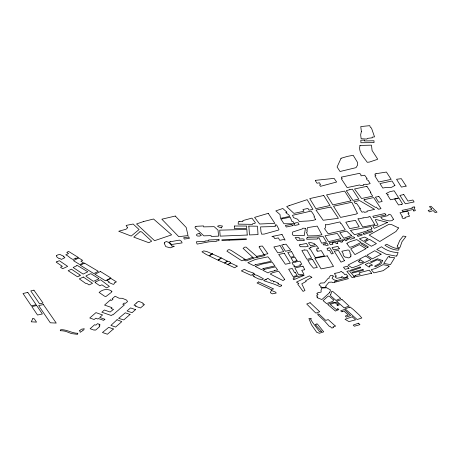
<?xml version="1.0" encoding="UTF-8"?>
<svg xmlns="http://www.w3.org/2000/svg" width="460" height="460" viewBox="0 0 460 460"><rect width="100%" height="100%" fill="white"/><g stroke="black" fill="none" stroke-linecap="round" stroke-linejoin="round"><path stroke-width="0.69" d="M253.615 258.094L243.081 248.348L244.703 247.152L246.065 247.106L256.628 256.387L264.454 254.633L265.046 255.547L253.615 258.094L245.91 260.952L243.76 259.934M245.025 259.331L241.88 260.826L226.929 251.177L228.131 249.826L229.505 249.694L231.133 250.372L245.841 259.842L252.718 257.261M239.781 221.547L238.361 221.622L238.153 224.135L252.643 224.353L252.661 223.675L254.915 223.37L255.375 222.697L251.907 218.115L242.845 220.587L242.851 221.68L239.786 221.559M256.628 256.387L257.197 257.255M350.296 256.295L350.296 257.025L349.497 257.652L348.191 257.893L346.11 257.117L345.264 257.272L343.511 255.76L343.114 254.639L343.344 254.029L341.832 251.258L347.697 250.016L348.985 250.188L350.152 252.402L349.887 253.08L351.175 254.932L350.531 255.053L351.124 256.139L350.296 256.295M413.758 210.404L413.701 211.088L415.38 210.559L414.04 207.713L414.839 207.448L414.437 206.776L411.93 207.38L412.476 208.15L402.028 210.352L402.891 211.68L413.327 209.461L413.758 210.404M219 239.579L218.989 240.666L216.298 240.931L216.315 241.322L209.047 241.805L197.139 244.111A20.251 11.293 -0.9 0 1 196.512 241.753L205.102 241.391L205.074 241.034L208.765 240.706L208.696 239.976L219 239.579M359.979 145.44C358.173 152.3 363.699 157.199 367.27 162.299L369.397 162.07L377.603 159.327L377.493 158.78L372.077 150.5L371.49 145.153L359.979 145.44M234.565 225.998L234.537 228.683L246.658 228.453L246.732 226.073L234.565 225.998M79.701 330.688L80.207 332.315L82.213 331.022L82.685 330.09L83.674 330.194L84.243 328.71L81.38 329.245L79.701 330.688M325.599 224.721L325.542 227.757L324.536 228.666L328.175 233.772L345.299 229.925L341.349 223.617L340.63 223.675L340.003 221.927L327.204 224.75L325.599 224.721M248.82 226.09L249.487 234.922L258.025 234.611L257.479 226.216L248.82 226.09M329.785 292.479L321.908 299.535L317.498 297.844L317.785 297.574L316.71 296.941L317.572 296.32L316.664 295.699L318.124 294.268L316.704 293.796L318.199 292.422L319.016 292.64L321.166 292.054L321.017 290.369L321.787 288.063L326.646 287.776L330.452 289.88L329.785 292.479M306.958 230.063L307.176 232.099L306.475 232.231L307.953 235.934L316.946 235.721L321.891 234.755L317.204 226.096L307.504 227.614L306.958 230.063M399.136 248.71L398.573 250.159C393.553 250.142 388.982 248.009 384.934 245.22L386.762 244.248C390.655 246.336 394.519 248.716 399.136 248.71M330.711 294.618L330.608 295.481L331.102 296.171L335.949 300.426L340.751 298.419L332.609 291.318L331.769 291.272L330.711 294.618M431.555 208.869L431.468 209.564L428.145 210.473L429.502 211.899L433.153 210.565L435.062 212.526L437 212.198L430.899 206.224L429.427 206.643L431.555 208.869M275.212 224.986L275.31 226.538L260.59 226.901L260.941 231.512L261.619 234.18L264.195 234.088L278.467 230.103L278.961 229.471L276.609 224.928L275.212 224.986M98.699 278.53L98.635 278.95L93.834 281.181L93.098 281.146L85.997 276.282L86.072 275.868L90.355 273.798L91.097 273.815L98.699 278.53M305.411 228.292L304.227 235.652L293.164 235.388L292.261 234.059L292.623 232.047L302.329 228.907L302.778 228.229L305.411 228.292M397.469 245.876L397.072 247.215L400.01 247.417L402.023 241.672L405.979 236.503L403.109 236.066L399.734 240.482L397.469 245.876M77.78 333.293L77.59 334.339L71.495 333.598L65.906 331.418A14.03 7.826 -0.9 0 0 60.806 330.723L60.248 330.717L60.611 329.682C66.66 329.343 71.8 333.264 77.78 333.293M95.209 282.118L95.128 282.526L99.906 285.809L101.901 284.803L106.519 287.862L109.376 286.419L100.803 279.904L100.073 279.858L95.209 282.118M361.376 131.48L360.663 134.768L361.123 138.724L366.942 139.075L367.218 138.397L372.387 137.804L372.111 137.155L374.538 136.879L371.479 128.052L370.363 127.34L369.765 125.66L360.766 126.575L361.376 131.48M271.371 290.398L270.33 292.698L272.412 293.848L276.236 293.031L275.678 292.209L271.371 290.398M127.316 227.372L127.109 228.419L125.931 229.264L118.726 231.248L131.192 236.06L139.087 229.54L133.124 224.026L126.132 225.423L127.316 227.372M333.471 299.937L332.936 301.329L326.531 303.56L323.115 300.65L327.669 296.545L329.038 295.987L333.471 299.937M281.646 285.211L281.434 285.936L279.812 286.551L274.712 284.349L263.661 280.635L265.196 279.611L266.214 279.893L265.897 279.553L267.835 278.271L271.624 281.066L272.63 280.577L273.844 281.658L273.711 282.037L274.413 281.399L278.507 283.262L277.771 283.929L278.311 283.751L279.007 284.464L281.646 285.211M396.842 255.656L396.664 256.243L385.952 254.196L376.746 249.487L381.489 246.75C386.268 250.43 392.104 252.436 398.118 252.528L396.842 255.656M307.498 237.343L307.297 237.935L306.711 237.958L306.762 239.234L317.285 239.016L317.613 238.102L319.102 238.067L321.609 243.179L326.462 242.121L322.92 236.198L318.383 237.015L307.498 237.343M382.622 260.619L380.978 263.919L375.492 266.846L374.595 266.202L379.684 263.505L381.053 261.263L377.142 259.808L371.358 262.574L370.403 261.953L377.625 258.767L382.622 260.619M221.697 227.389L221.507 227.941L217.678 226.556L217.942 225.952L219.633 225.618L222.473 226.05L221.697 227.389M393.484 219.23L392 220.668L389.12 220.949L382.611 219.345L380.771 217.35L387.717 215.677L389.045 214.251L390.827 214.889L393.484 219.23M341.044 158.274L337.088 166.997L340.043 171.499L356.011 167.653L357.644 164.99L357.564 162.455L353.171 155.279L347.455 156.388L341.044 158.274M315.629 180.337L315.583 181.113L317.015 183.235L319.459 182.746L320.545 184.69L319.562 184.914L320.465 186.334L336.645 182.016L334.069 178.376L315.629 180.337M111.883 291.301L111.354 292.376L105.857 296.55L104.454 296.136L99.096 292.416C102.758 289.328 107.858 288.202 111.883 291.301M32.827 318.613L31.245 321.81L36.535 322.115L34.281 318.82L32.827 318.613M56.643 255.628L56.384 256.134L57.132 257.249L59.19 258.698L59.783 258.428L61.347 259.411L64.906 257.686L63.526 256.617L63.992 256.387L59.869 254.455L57.592 254.938L56.643 255.628M388.073 194.683L387.699 195.368L390.477 199.778L397.474 198.294L398.44 197.438L394.145 190.785L389.902 191.67L386.118 193.522L388.073 194.683M294.262 224.06L293.825 224.819L295.061 225.388L299.086 224.555L298.304 222.864L297.108 222.628L295.469 222.876L294.262 224.06M371.916 228.534L371.358 229.482L367.609 230.207L367.977 230.581L354.505 234.79L350.422 230.397L370.783 226.584L371.916 228.534M389.631 256.829L389.442 257.14L394.674 257.744L390.465 264.615L383.749 263.436L388.315 256.599L389.631 256.829M333 276.73L332.022 278.219L333.764 279.76L335.558 280.215L334.328 282.141L334.633 282.382L332.632 282.67L331.901 282.089L328.975 282.25L325.513 286.35L326.238 286.931L325.853 287.385L321.132 287.638L320.626 287.23L321.172 286.586L318.998 284.849L320.488 283.09L324.311 282.883L328.158 278.329L329.239 278.214L329.026 277.443L330.636 275.402L332.425 275.304L333.442 276.109L333 276.73M114.81 282.704L113.723 284.355L112.332 284.021L108.416 282.25L109.181 281.865L106.904 280.456L110.889 278.444L116.403 281.859L114.81 282.704M398.538 227.941L396.008 231.478L379.782 241.523L369.127 235.048L389.074 224.221L391.621 224.589L398.538 227.941M366.988 178.457L366.557 179.043L367.201 180.032L368.178 180.326L370.156 183.62L366.528 184.552L366.01 184.172L363.228 184.765L363.509 185.196L361.336 185.656L359.559 184.96L347.122 187.605L341.32 178.733L342.223 178.543L341.303 177.14L359.49 173.328L360.755 174.311L361.025 175.841L364.665 175.231L366.988 178.457M402.27 216.355L401.839 216.907L402.92 218.58L405.375 218.115L404.903 217.425L409.578 216.16L407.951 213.601L408.969 213.388L407.554 211.134L399.999 212.744L402.27 216.355M336.519 280.629L335.294 282.13L348.358 278.645L347.432 277.552L336.519 280.629M99.964 324.944L99.055 325.979L99.734 326.531L95.628 330.125L94.72 329.814L94.294 330.194L90.12 328.733L94.616 324.725L95.852 325.151L97.549 323.65L99.452 324.311L99.084 324.634L99.964 324.944M110.377 299.949L104.558 305.089L111.924 307.642L111.101 308.528L113.528 309.373L110.107 312.018L104.351 310.005L101.844 312.214L111.349 315.537L112.401 314.617L112.901 314.933L117.162 311.144A32.309 18.02 -0.9 0 0 119.422 309.16L124.453 304.842L122.797 304.267L124.171 303.059L125.252 303.433L127.564 301.599L126.609 300.104L122.348 298.304L119.111 298.235L115.126 296.217L112.113 298.856L113.01 299.172L111.625 300.38L110.377 299.949M218.46 259.923L218.178 260.228L206.224 254.46L201.957 251.815L203.74 250.901L206.833 251.545L221.346 257.979L218.178 260.228L224.543 263.045L227.389 261.188L221.266 257.945L218.46 259.923M347.041 243.219L346.794 243.489L349.594 247.336L352.544 246.612L361.175 242.443L356.753 239.585L349.905 241.724L347.041 243.219M117.058 319.734L110.9 325.416L115.632 327.054L121.785 321.661L117.058 319.734M357.311 213.193L356.419 214.032L340.584 217.407L333.523 206.23L351.82 202.256L357.311 213.193M334.949 273.338L334.581 273.683L335.231 274.965L336.473 276.167L335.07 276.552L335.11 276.908L336.789 278.323L341.918 277.282L341.573 276.834L342.292 276.638L343.108 277.558L344.666 277.719L346.972 277.041L346.708 276.604L347.921 276.253L346.156 274.16L344.62 274.557L343.321 272.619L342.683 272.768L341.383 271.285L339.192 272.481L334.949 273.338M136.367 303.059L134.044 305.164L135.964 305.837L135.527 306.222L140.455 307.976L144.486 304.566L142.726 304.043L143.439 303.589L141.956 302.559L138.46 301.311L136.367 303.059M139.961 231.748L133.756 237.13L148.827 242.713L151.668 241.195L141.599 231.863L139.961 231.748M104.863 319.263L103.615 320.355L98.44 318.556L97.894 319.027L95.887 318.205L94.122 319.504L89.775 317.992L95.95 312.627L102.557 314.968L99.693 317.463L104.863 319.263M135.527 309.643L132.037 312.708L127.052 310.971L130.548 307.912L135.527 309.643M113.407 328.998L107.416 334.236L102.453 332.499L108.692 327.353L113.407 328.998M130.048 314.45L123.797 319.901L118.605 318.36L125.315 312.8L130.048 314.45M381.098 254.219L372.358 258.871L366.856 255.283L374.722 250.711L381.098 254.219M259.888 246.272L259.037 246.928L263.983 254.558L267.887 253.742L262.367 246.025L259.888 246.272M388.487 266.823L383.168 270.675L373.888 272.878L371.249 269.681L375.63 268.45L382.979 264.695L387.625 265.495L389.384 266.214L388.487 266.823M195.983 226.337L195.023 227.062L195.224 227.907L203.878 235.853L211.1 235.606L211.174 236.428L218.58 236.152L218.028 230.144L214.153 226.665L203.561 226.883L203.487 225.917L195.983 226.337M164.686 242.897L164.203 243.236L165.784 246.623L170.206 247.819L174.363 246.318L171.384 245.893L171.264 244.973L168.555 242.276L166.278 241.54L164.611 242.403L164.686 242.897M230.546 262.827L227.936 264.632L224.583 263.051L227.447 261.148L229.609 261.728L230.546 262.827M337.611 304.865L337.053 305.25L337.519 305.647L339.267 304.853C336.346 300.368 331.51 302.916 327.716 304.474L335.455 311.058L338.847 309.568L337.818 308.597L337.145 308.85L337.479 309.413L336.524 309.718L330.337 304.612L331.01 304.215A21.229 11.839 -0.9 0 1 333.345 303.347L334.305 302.927L335.512 303.054L337.611 304.865M237.222 266.098L234.675 267.783L227.936 264.632L230.483 262.947L237.222 266.098M254.276 274.539L252.643 275.62L254.219 276.356L253.811 276.621L258.342 278.817L259.423 279.243L259.825 278.973L261.849 279.916L263.482 278.835L257.335 275.431L254.276 274.539M212.428 253.799L209.265 255.708L212.428 253.799M258.652 281.928L257.048 282.992L271.038 289.541L273.619 288.938L258.652 281.928M254.138 273.355L251.097 275.35L241.35 270.9L244.433 269.267C247.342 271.549 250.844 271.9 254.138 273.355M56.879 261.74L56.195 262.165L62.376 266.369L60.49 267.237L62.635 268.703L67.677 266.38L59.346 260.711L56.879 261.74M255.34 264.724L253.753 265.696L247.825 262.683L255.334 259.469L267.979 256.824L271.446 261.176L255.34 264.724M284.757 279.484L283.021 280.548L270.215 274.039L272.481 272.717L278.639 271.193L284.757 279.484M369.817 265.799L369.242 266.15L370.001 266.8L368.983 267.041L365.183 264.523L368.816 262.821L372.588 265.219L369.817 265.799M264.356 269.347L262.844 270.267L268.013 272.901L269.537 271.986L274.833 270.733L274.568 270.365L277.685 270.06L275.413 266.84L264.356 269.347M367.678 247.394L367.287 247.624L361.065 243.788L362.313 243.185L368.454 246.962L367.678 247.394M366.131 239.781L363.394 241.333L359.398 238.757L364.682 237.107L368.017 238.763L366.131 239.781M311.828 277.265L305.515 280.916L306.21 281.399L301.783 283.837L304.968 290.496L303.054 291.387L297.695 284.061L298.822 283.458L296.424 282.147L309.402 275.879L311.828 277.265M394.91 185.426L391.586 187.318L385.675 187.502L382.835 188.059L379.914 183.569L392.012 180.993L394.91 185.426M263.35 268.508L261.401 269.589L255.191 266.386L262.022 264.057L272.067 262.056L274.873 265.92L263.35 268.508M366.827 240.77L364.516 242.046L371.352 246.267L376.429 243.605L369.501 239.321L366.827 240.77M363.785 233.249L363.153 233.594L363.986 234.445L372.692 231.518L371.686 230.73L363.785 233.249M387.458 222.444L374.279 228.407L372.87 226.021L378.022 225.043L375.233 219.845L375.975 219.466L387.458 222.444M365.999 248.693L354.924 254.616L350.721 248.843L359.392 244.611L365.999 248.693M316.238 324.11L315.267 324.628L321.764 331.551L319.677 331.786L312.587 322.443L310.558 319.188L311.385 318.832L310.902 318.377L308.913 318.504L311.454 324.731L316.704 332.292L319.372 333.264L323.708 331.832L317.308 323.926L316.238 324.11M289.156 205.637L286.683 206.603L293.917 213.377L303.922 211.266L302.927 209.513L307.941 208.437L309.068 210.157L312.921 209.329L307.148 199.651L289.156 205.637M365.55 255.967L359.427 259.164L364.642 262.574L370.996 259.52L365.55 255.967M359.933 260.716L358.328 261.55L360.387 262.861L362.031 262.05L363.607 263.051L358.185 265.679L351.986 267.846L348.001 265.086L358.311 259.739L359.933 260.716M84.537 263.126L80.333 265.265L93.84 273.596L98.313 271.32L84.537 263.126M75.641 258.175L73.1 259.463C70.15 258.577 68.655 255.909 65.78 254.817L68.563 253.546L66.775 252.367L68.609 251.442L78.177 257.37L76.055 258.439L75.641 258.175M78.746 257.974L73.456 260.653L79.873 264.609L83.467 262.792L80.914 261.217L82.61 260.36L78.746 257.974M100.412 271.498L94.921 274.263L105.409 280.761L110.894 277.989L100.412 271.498M76.412 265.845L73.129 267.507L83.128 274.091L87.814 271.779L77.28 265.449L76.412 265.845M364.705 199.565L363.866 199.991L364.452 200.663L375.452 207.368L376.522 207.144L377.603 208.8L378.166 208.685L378.557 209.3L380.995 208.633L373.635 197.564L364.705 199.565M79.062 275.988L77.493 276.776L68.143 270.721L71.472 269.186L80.546 275.362L79.062 275.988M401.62 204.378L398.498 204.97L394.663 199.077L398.992 198.156L402.569 204.027L401.62 204.378M358.949 234.726L357.173 235.589L358.064 236.423L362.348 234.951L361.451 234.123L358.949 234.726M83.312 277.041L79.281 278.892L85.698 283.429L86.877 283.452L89.044 284.93L92.535 283.325L83.312 277.041M342.688 311.42L341.786 311.834L340.67 310.805L344.402 309.522L350.583 315.56L346.265 317.141L345.345 316.043L348.277 315.037L343.999 311.075L342.688 311.42M340.808 238.654L328.515 241.672L325.001 235.79L337.278 233.444L340.808 238.654M286.844 212.112L285.723 212.6L288.817 214.912L289.748 216.355L280.427 218.362L280.031 214.55L275.816 210.898L282.802 208.495L286.844 212.112M315.733 219.581C310.552 221.45 304.761 220.863 299.351 221.547L297.62 219.224L293.612 217.689L292.457 215.314L311.161 211.077L313.478 214.4L314.571 216.7L313.933 216.838L315.733 219.581M406.151 186.105L401.419 187.105L396.554 179.279L401.31 178.664L406.151 186.105M303.979 275.425L293.681 279.743L293.118 278.812L294.262 278.587L293.583 277.46L296.481 276.563C299.04 276.719 301.3 274.867 303.979 275.425M344.454 260.699L340.998 262.137L334.236 251.223L338.41 250.418L344.454 260.699M341.993 299.5L336.616 301.162L344.155 307.872L349.111 306.078L341.993 299.5M328.072 248.124L327.054 248.538L327.767 250.338L329.509 250.349L331.447 253.92L333.281 253.569L330.079 248.164L329.613 247.79L328.072 248.124M376.004 173.713L374.831 174.167L375.889 175.708L374.888 175.921L378.695 182.016L391.178 179.365L386.406 172.046L376.004 173.713M310.103 302.714L306.716 304.008L314.565 311.903L315.928 313.082L319.74 311.776L310.103 302.714M385.848 214.918L373.652 217.73L372.859 216.234L384.951 213.515L385.848 214.918M363.078 217.896L359.335 218.885L358.829 218.494L357.903 218.764L362.721 226.964L374.814 224.641L369.932 216.447L368.909 216.522L368.949 217.045L363.078 217.896M349.491 307.234L345.063 308.804L357.155 319.522L361.819 318.009L359.306 315.031L353.274 309.476L350.163 307.056L349.491 307.234M358.524 323.213L353.228 325.07L354.355 326.221L359.933 324.645L358.524 323.213M143.376 221.593L136.54 223.957L154.566 240.695L171.637 234.859L153.525 219.006L143.376 221.593M351.584 235.572L343.821 238.228L339.808 232.656L346.627 231.11L351.584 235.572M352.268 316.808L345.029 319.292L348.916 321.592L355.563 319.861L352.268 316.808M360.03 267.024L350.37 270.308L351.118 271.009L360.778 267.72L360.03 267.024M335.357 326.048L333.011 326.841L333.695 327.474L331.861 328.078L329.912 326.243L329.354 326.433L324.398 320.861L317.912 314.847L317.728 313.772L319.7 314.709L325.743 320.413L328.216 319.591L335.357 326.048M199.151 233.439L197.202 234.082A2.191 1.219 -0.9 0 0 197.455 235.986L199.335 236.124L201.284 235.474L199.151 233.439M354.603 237.918L350.244 239.361L348.835 237.941L352.435 236.808L353.424 236.877L354.603 237.918M349.841 189.664L346.288 190.664L352.947 200.428L358.817 199.123L352.337 189.146L349.841 189.664M347.858 238.251L344.224 239.395L345.609 240.839L346.972 240.396L346.483 239.821L348.72 239.108L347.858 238.251M316.652 245.784L310.58 247.267L310.931 247.75L308.901 248.233L310.793 249.964L315.365 257.629L324.432 255.881L321.293 250.602L317.342 251.367L316.762 250.401L317.302 250.292L316.365 248.923L318.705 248.429L316.652 245.784M342.418 241.851L340.981 242.311L340.285 241.281L337.968 241.793L337.398 240.948L343.189 239.671L343.758 240.517L341.809 240.948L342.418 241.851M371.674 273.257L354.413 277.035L353.832 276.184L355.453 275.827L355.189 275.396L360.088 274.327L359.059 272.832L369.219 270.204L371.674 273.257M170.378 241.742L169.194 242.098L171.511 244.507L182.102 242.903L181.51 241.299L179.463 240.108L170.378 241.742M268.249 213.336L254.587 217.379L259.624 224.014L274.873 223.359L268.249 213.336M354.499 276.972L352.13 277.627L346.84 271.365L349.209 270.721L354.499 276.972M348.956 268.324L345.213 269.324L343.476 267.254L347.208 266.242L348.956 268.324M325.128 244.737L323.811 245.077L323.064 244.093L327.1 243.208L328.273 245.168L326.071 245.479L325.128 244.737M362.969 269.457L352.015 272.257L352.607 273.004L363.555 270.204L362.969 269.457M360.266 208.575L359.662 208.725L362.043 212.198L363.969 211.726L364.435 212.33L365.493 212.163L367.27 211.761L367.017 211.1L374.624 209.392L359.536 200.548L354.039 201.704L355.258 203.498L356.46 203.239L360.266 208.575M337.772 243.282L336.237 243.662L335.409 242.437L333.81 242.788L333.19 241.868L336.358 241.149L337.772 243.282M300.006 244.737L299.23 244.927L300.282 246.709L305.768 246.767L308.246 246.318L306.532 243.438L300.006 244.737M315.249 244.68L310.655 245.778L308.43 242.771L310.816 242.604L314.237 243.535L315.249 244.68M349.019 221.478L345.788 222.232L349.675 228.631L359.168 226.814L355.465 220.374L349.019 221.478M175.277 216.045L161.851 219.196L178.739 236.664L188.036 235.606L186.173 227.441L175.277 216.045M293.026 225.578L286.275 227.027L285.373 225.469L291.709 224.353L293.026 225.578M302.962 266.179L294.883 267.921L298.488 274.585L303.945 274.292L301.737 270.302L304.779 269.709L302.962 266.179M282.768 218.701L280.939 219.127L283.981 223.738L292.031 223.79L294.279 223.347L292.922 221.478L292.06 221.674L290.18 217.149L282.768 218.701M304.365 249.975L301.875 250.545L306.716 258.968L307.09 259.29L311.604 258.284L307.027 250.177L304.365 249.975M323.748 195.477L309.729 198.588L315.859 208.644L329.987 205.516L323.748 195.477M350.917 200.876L332.839 204.89L326.56 194.885L344.661 191.078L350.917 200.876M33.931 290.18L30.768 290.887L39.566 303.847L43.033 303.082L33.931 290.18M332.482 242.012L329.13 242.759L330.355 244.772L332.873 244.294L332.166 243.098L333.074 242.897L332.482 242.012M283.251 244.674L281.675 245.025L285.384 251.24L290.726 250.09L286.051 244.168L283.251 244.674M43.384 304.56L38.651 305.601L50.307 322.793L56.252 323.07L43.384 304.56M27.807 292.433L23 293.48L31.291 305.802L36.144 304.75L27.807 292.433M36.668 305.526L31.82 306.59L37.519 315.031L42.377 313.973L36.668 305.526M284.28 253.253L278.662 254.472L285.344 264.247L290.312 263.172L284.28 253.253M295.665 261.993L292.048 262.752L293.325 265.15L293.911 265.046L294.596 266.185L293.94 266.3L294.239 266.858L300.495 265.69L299.845 264.609L301.794 264.23L299.96 261.159L295.665 261.993M366.907 186.311L354.522 188.98L361.6 198.519L372.703 196.155L370.363 192.567L370.915 192.452L366.907 186.311M403.776 194.568L399.878 195.408L405.358 203.803L414.109 201.946L412.856 200.014L407.991 201.049L403.776 194.568M291.623 251.643L287.782 252.471L290.605 257.203L294.262 256.507L291.623 251.643M280.065 245.617L273.867 246.945L277.765 252.856L283.682 251.591L280.065 245.617M378.827 196.443L375.412 197.167L378.718 202.245L382.128 201.52L381.15 199.485L378.827 196.443M282.014 234.439L271.912 236.515L273.78 236.992L274.746 238.608L278.323 237.9L279.743 240.292L283.481 239.556L285.085 240.085L282.014 234.439M330.838 207.029L316.014 210.07L323.196 220.254L338.416 218.31L330.838 207.029M339.342 248.756L333.448 249.906L332.057 247.572L337.945 246.428L339.342 248.756M297.079 260.768L293.169 261.533L291.094 258.048L294.986 257.289L297.079 260.768M295.245 272.4L294.475 272.55L292.318 268.513L288.638 269.221L293.003 276.489L297.206 275.661L295.245 272.4M327.227 255.875L314.795 258.301L321.097 268.881L333.529 266.461L327.227 255.875M312.495 259.359L307.815 260.274L310.31 264.465L313.501 268.157L317.308 267.421L312.495 259.359M188.813 236.975L183.684 237.711L184.264 239.068L189.393 238.332L188.813 236.975M304.117 240.327L297.482 240.54L295.142 237.578L299.149 237.475L299.218 239.079L302.404 238.843L304.089 239.206L304.117 240.327M229.091 240.177L221.944 240.522L221.875 239.821L246.336 238.809L246.399 239.505L229.091 240.177M247.227 235.043L220.173 236.135L219.719 230.155L246.853 229.459L247.227 235.043M364.464 140.145L360.83 140.22L360.899 142.738L374.032 142.629L373.98 140.766L364.487 140.95L364.464 140.145"/></g></svg>
